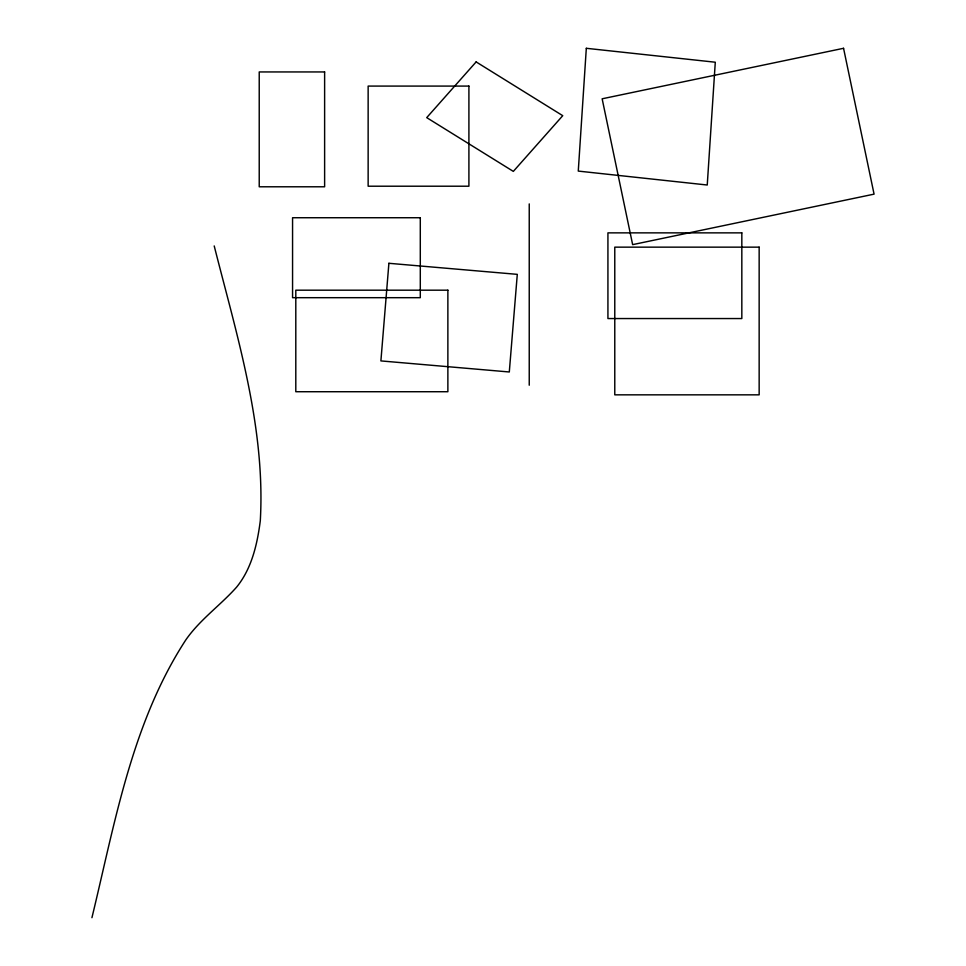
<?xml version="1.0" encoding="UTF-8"?>
<svg xmlns="http://www.w3.org/2000/svg" width="966" height="966" viewBox="0 0 966 966"><rect width="100%" height="100%" fill="white"/><g stroke="black" fill="none" stroke-linecap="round" stroke-linejoin="round"><path stroke-width="1.45" d="M91.927 917.7C114.882 823.165 131.811 722.725 185.858 639.842C199.914 619.629 220.369 605.38 236.598 587.147C251.776 568.527 257.318 544.039 260.301 520.746C265.614 427.129 236.887 335.661 214.21 245.932M529.235 203.911L529.235 385.217M586.314 48.3L578.272 171.091L707.245 185.013L715.287 62.222L586.314 48.3M388.9 263.295L380.894 360.91L509.299 371.982L517.293 274.356L388.9 263.295M476.129 61.909L426.718 117.635L513.332 171.393L562.743 115.678L476.129 61.909M843.56 48.3L602.144 98.798L632.645 244.639L874.073 194.142L843.56 48.3M324.624 71.943L259.226 71.943L259.226 186.788L324.624 186.788L324.624 71.943M468.908 86.083L368.143 86.083L368.143 186.209L468.908 186.209L468.908 86.083M420.295 217.736L292.565 217.736L292.565 297.685L420.295 297.685L420.295 217.736M741.828 232.866L607.928 232.866L607.928 318.551L741.828 318.551L741.828 232.866M759.155 247.151L614.774 247.151L614.774 394.84L759.155 394.84L759.155 247.151M447.874 290.186L295.801 290.186L295.801 391.725L447.874 391.725L447.874 290.186"/></g></svg>
